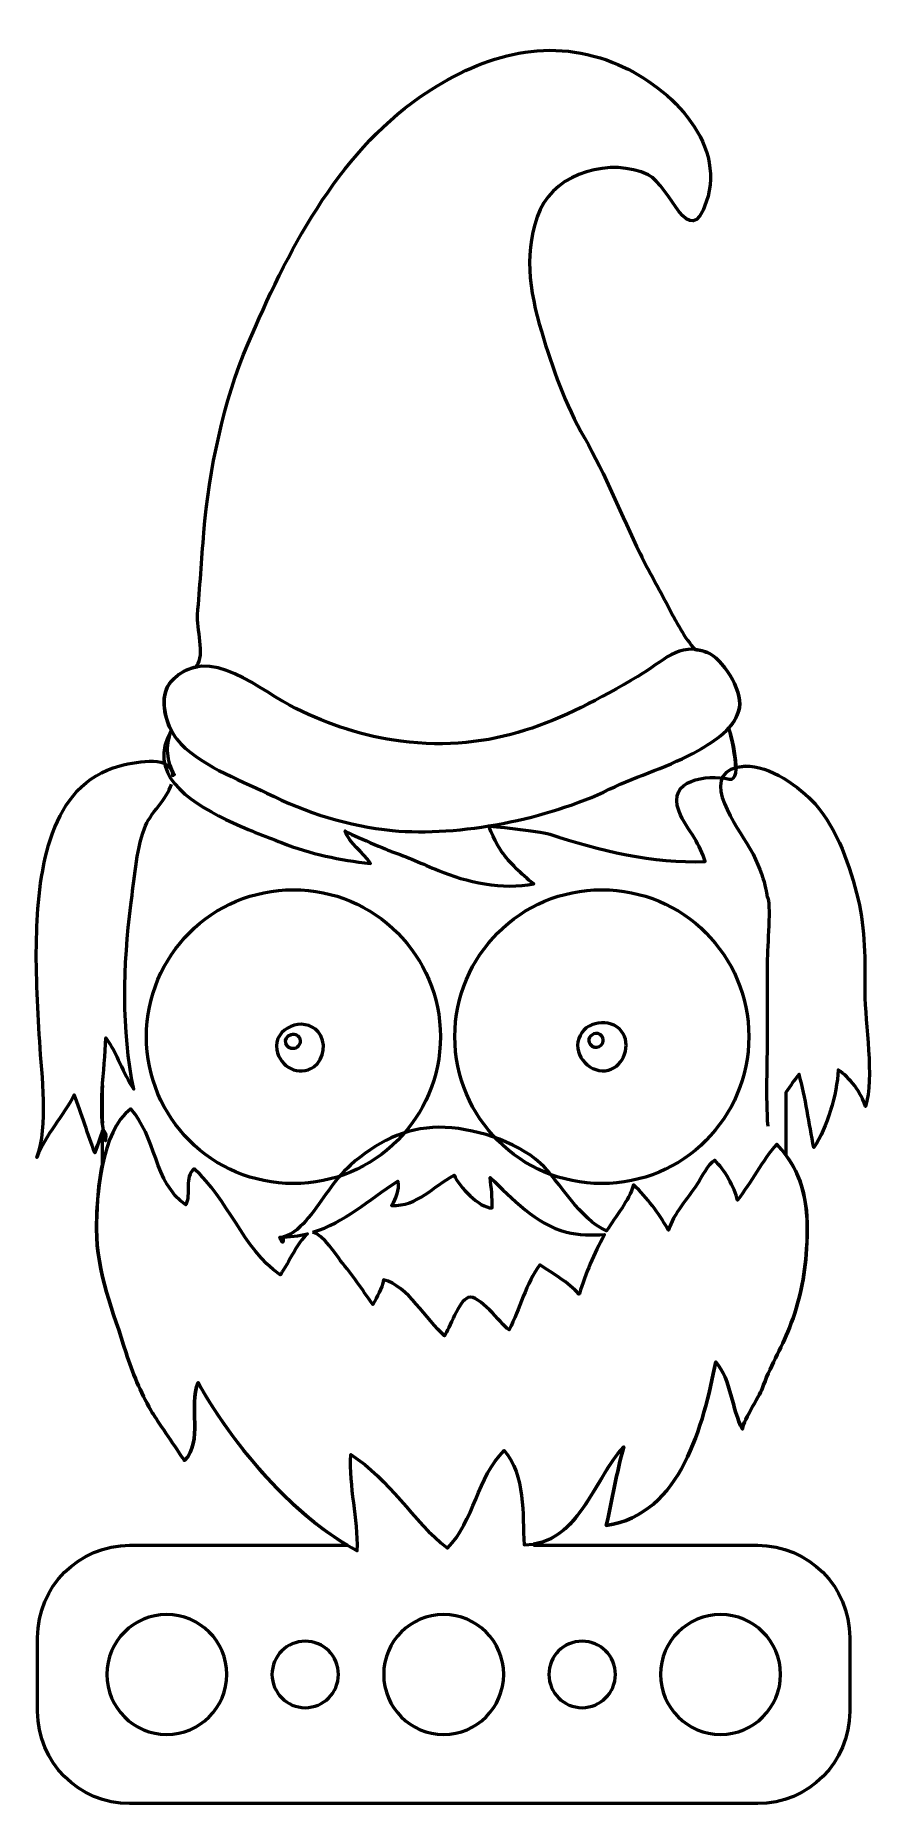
# Model space of a CAD drawing. Header units: centimetres. Extents: x -12.26 to -7.72, y -14.75 to -5.17.
import ezdxf

# ---------------------------------------------------------------- set-up
doc = ezdxf.new("R2010")
doc.units = ezdxf.units.CM
doc.header["$MEASUREMENT"] = 0
doc.layers.add('Layer 1', color=7, linetype='Continuous')

msp = doc.modelspace()

# ---------------------------------------------------------------- linework, layer by layer
at = {"layer": 'Layer 1', "lineweight": 53}
for points, knots in [([(-9.56211, -13.35033), (-9.56211, -13.35033), (-9.56211, -13.34382), (-9.56211, -13.34382), (-9.56211, -13.34382), (-9.307, -13.30441), (-9.22834, -12.98157), (-9.07453, -12.81714), (-9.07453, -12.81714), (-9.11362, -12.95784), (-9.13538, -13.10185), (-9.16858, -13.24315), (-9.16858, -13.24315), (-8.76119, -13.18352), (-8.64352, -12.69394), (-8.57554, -12.35727), (-8.57554, -12.35727), (-8.49095, -12.4545), (-8.48906, -12.61399), (-8.4311, -12.72151), (-8.4311, -12.72151), (-8.44074, -12.70101), (-8.33622, -12.53678), (-8.32465, -12.50328), (-8.32465, -12.50328), (-8.28504, -12.38883), (-8.22052, -12.28514), (-8.17644, -12.17255), (-8.17644, -12.17255), (-8.12078, -12.03034), (-8.09332, -11.89708), (-8.0835, -11.74477), (-8.0835, -11.74477), (-8.07089, -11.54953), (-8.0869, -11.38381), (-8.19551, -11.23578), (-8.19551, -11.23578), (-8.19551, -11.23578), (-8.19551, -10.89757), (-8.19551, -10.89757), (-8.19551, -10.89757), (-8.17312, -10.86238), (-8.14924, -10.82854), (-8.12422, -10.7977), (-8.12422, -10.7977), (-8.0872, -10.92787), (-8.07192, -11.06491), (-8.04384, -11.19529), (-8.04384, -11.19529), (-7.97177, -11.0835), (-7.91927, -10.9088), (-7.91216, -10.77402), (-7.91216, -10.77402), (-7.84871, -10.81678), (-7.78711, -10.898), (-7.76484, -10.97311), (-7.76484, -10.97311), (-7.71503, -10.81628), (-7.76799, -10.5266), (-7.76799, -10.3523), (-7.76799, -10.3523), (-7.76799, -10.18534), (-7.76435, -10.01281), (-7.80437, -9.85108), (-7.80437, -9.85108), (-7.84902, -9.67087), (-7.91455, -9.47386), (-8.03795, -9.33355), (-8.03795, -9.33355), (-8.1159, -9.24489), (-8.29, -9.12014), (-8.41403, -9.12889), (-8.41403, -9.12889), (-8.43544, -9.1304), (-8.45387, -9.13354), (-8.46965, -9.1381), (-8.46965, -9.1381), (-8.46951, -9.0771), (-8.48984, -8.98381), (-8.50619, -8.92248), (-8.50619, -8.92248), (-8.47673, -8.89006), (-8.45467, -8.85324), (-8.44754, -8.81171), (-8.44754, -8.81171), (-8.43035, -8.7116), (-8.54195, -8.54464), (-8.62073, -8.51347), (-8.62073, -8.51347), (-8.64423, -8.50417), (-8.66614, -8.49883), (-8.68688, -8.4967), (-8.68688, -8.4967), (-8.74554, -8.43609), (-8.79406, -8.33941), (-8.8316, -8.26721), (-8.8316, -8.26721), (-8.88206, -8.17018), (-8.93725, -8.07486), (-8.98541, -7.97715), (-8.98541, -7.97715), (-9.08742, -7.77021), (-9.1717, -7.55122), (-9.28684, -7.35042), (-9.28684, -7.35042), (-9.39158, -7.16773), (-9.46016, -6.97225), (-9.52024, -6.77249), (-9.52024, -6.77249), (-9.58553, -6.55532), (-9.62048, -6.32812), (-9.52607, -6.11225), (-9.52607, -6.11225), (-9.43936, -5.91409), (-9.1423, -5.82795), (-8.94104, -5.92535), (-8.94104, -5.92535), (-8.81772, -5.98501), (-8.72137, -6.34942), (-8.62677, -6.07063), (-8.62677, -6.07063), (-8.5143, -5.73913), (-8.84276, -5.42986), (-9.13323, -5.31529), (-9.13323, -5.31529), (-9.50439, -5.16891), (-9.85838, -5.28328), (-10.17624, -5.50226), (-10.17624, -5.50226), (-10.63086, -5.81545), (-10.90284, -6.35477), (-11.10877, -6.83887), (-11.10877, -6.83887), (-11.24357, -7.15588), (-11.31981, -7.52191), (-11.34868, -7.86322), (-11.34868, -7.86322), (-11.36121, -8.01146), (-11.37, -8.16127), (-11.38312, -8.30834), (-11.38312, -8.30834), (-11.38935, -8.37799), (-11.3395, -8.5276), (-11.38782, -8.58505), (-11.38782, -8.58505), (-11.38782, -8.58505), (-11.38552, -8.59003), (-11.38552, -8.59003), (-11.38552, -8.59003), (-11.43439, -8.59795), (-11.48102, -8.6217), (-11.52342, -8.66805), (-11.52342, -8.66805), (-11.58672, -8.73725), (-11.56782, -8.85338), (-11.52465, -8.9358), (-11.52465, -8.9358), (-11.55883, -9.02166), (-11.54748, -9.10258), (-11.50862, -9.17476), (-11.50862, -9.17476), (-11.51187, -9.17608), (-11.51511, -9.17741), (-11.51833, -9.17878), (-11.51833, -9.17878), (-11.52408, -9.07099), (-11.69446, -9.09914), (-11.80452, -9.12733), (-11.80452, -9.12733), (-12.1862, -9.22512), (-12.24273, -9.7001), (-12.25443, -10.02811), (-12.25443, -10.02811), (-12.26146, -10.22572), (-12.24937, -10.42329), (-12.23811, -10.62054), (-12.23811, -10.62054), (-12.22752, -10.80535), (-12.18765, -11.07902), (-12.25392, -11.24959), (-12.25392, -11.24959), (-12.20519, -11.12416), (-12.11124, -11.02707), (-12.05063, -10.90919), (-12.05063, -10.90919), (-12.01176, -11.01055), (-11.9757, -11.13047), (-11.93913, -11.22418), (-11.93913, -11.22418), (-11.92539, -11.18649), (-11.90925, -11.14118), (-11.89792, -11.10853), (-11.89792, -11.10853), (-11.89792, -11.10853), (-11.89792, -11.28727), (-11.89792, -11.28727), (-11.89792, -11.28727), (-11.92435, -11.41381), (-11.93007, -11.54818), (-11.93012, -11.63775), (-11.93012, -11.63775), (-11.93022, -11.87395), (-11.83821, -12.08628), (-11.77023, -12.30728), (-11.77023, -12.30728), (-11.7369, -12.4156), (-11.69178, -12.51967), (-11.63623, -12.6184), (-11.63623, -12.6184), (-11.63246, -12.62511), (-11.61819, -12.647), (-11.59918, -12.67574), (-11.59918, -12.67574), (-11.54556, -12.75673), (-11.45407, -12.89177), (-11.45358, -12.89127), (-11.45358, -12.89127), (-11.35077, -12.78634), (-11.43273, -12.59811), (-11.38012, -12.46768), (-11.38012, -12.46768), (-11.20913, -12.77995), (-10.89391, -13.16176), (-10.57091, -13.35033), (-10.57091, -13.35033), (-10.57091, -13.35033), (-11.7496, -13.35033), (-11.7496, -13.35033), (-11.7496, -13.35033), (-12.02574, -13.35033), (-12.2496, -13.57419), (-12.2496, -13.85033), (-12.2496, -13.85033), (-12.2496, -13.85033), (-12.2496, -14.25033), (-12.2496, -14.25033), (-12.2496, -14.25033), (-12.2496, -14.52647), (-12.02574, -14.75033), (-11.7496, -14.75033), (-11.7496, -14.75033), (-11.7496, -14.75033), (-8.3496, -14.75033), (-8.3496, -14.75033), (-8.3496, -14.75033), (-8.07346, -14.75033), (-7.8496, -14.52647), (-7.8496, -14.25033), (-7.8496, -14.25033), (-7.8496, -14.25033), (-7.8496, -13.85033), (-7.8496, -13.85033), (-7.8496, -13.85033), (-7.8496, -13.57419), (-8.07346, -13.35033), (-8.3496, -13.35033), (-8.3496, -13.35033), (-8.3496, -13.35033), (-9.56211, -13.35033), (-9.56211, -13.35033)], [0, 0, 0, 0, 0.0151515, 0.0151515, 0.0151515, 0.0151515, 0.030303, 0.030303, 0.030303, 0.030303, 0.0454545, 0.0454545, 0.0454545, 0.0454545, 0.0606061, 0.0606061, 0.0606061, 0.0606061, 0.0757576, 0.0757576, 0.0757576, 0.0757576, 0.0909091, 0.0909091, 0.0909091, 0.0909091, 0.1060606, 0.1060606, 0.1060606, 0.1060606, 0.1212121, 0.1212121, 0.1212121, 0.1212121, 0.1363636, 0.1363636, 0.1363636, 0.1363636, 0.1515152, 0.1515152, 0.1515152, 0.1515152, 0.1666667, 0.1666667, 0.1666667, 0.1666667, 0.1818182, 0.1818182, 0.1818182, 0.1818182, 0.1969697, 0.1969697, 0.1969697, 0.1969697, 0.2121212, 0.2121212, 0.2121212, 0.2121212, 0.2272727, 0.2272727, 0.2272727, 0.2272727, 0.2424242, 0.2424242, 0.2424242, 0.2424242, 0.2575758, 0.2575758, 0.2575758, 0.2575758, 0.2727273, 0.2727273, 0.2727273, 0.2727273, 0.2878788, 0.2878788, 0.2878788, 0.2878788, 0.3030303, 0.3030303, 0.3030303, 0.3030303, 0.3181818, 0.3181818, 0.3181818, 0.3181818, 0.3333333, 0.3333333, 0.3333333, 0.3333333, 0.3484848, 0.3484848, 0.3484848, 0.3484848, 0.3636364, 0.3636364, 0.3636364, 0.3636364, 0.3787879, 0.3787879, 0.3787879, 0.3787879, 0.3939394, 0.3939394, 0.3939394, 0.3939394, 0.4090909, 0.4090909, 0.4090909, 0.4090909, 0.4242424, 0.4242424, 0.4242424, 0.4242424, 0.4393939, 0.4393939, 0.4393939, 0.4393939, 0.4545455, 0.4545455, 0.4545455, 0.4545455, 0.469697, 0.469697, 0.469697, 0.469697, 0.4848485, 0.4848485, 0.4848485, 0.4848485, 0.5, 0.5, 0.5, 0.5, 0.5151515, 0.5151515, 0.5151515, 0.5151515, 0.530303, 0.530303, 0.530303, 0.530303, 0.5454545, 0.5454545, 0.5454545, 0.5454545, 0.5606061, 0.5606061, 0.5606061, 0.5606061, 0.5757576, 0.5757576, 0.5757576, 0.5757576, 0.5909091, 0.5909091, 0.5909091, 0.5909091, 0.6060606, 0.6060606, 0.6060606, 0.6060606, 0.6212121, 0.6212121, 0.6212121, 0.6212121, 0.6363636, 0.6363636, 0.6363636, 0.6363636, 0.6515152, 0.6515152, 0.6515152, 0.6515152, 0.6666667, 0.6666667, 0.6666667, 0.6666667, 0.6818182, 0.6818182, 0.6818182, 0.6818182, 0.6969697, 0.6969697, 0.6969697, 0.6969697, 0.7121212, 0.7121212, 0.7121212, 0.7121212, 0.7272727, 0.7272727, 0.7272727, 0.7272727, 0.7424242, 0.7424242, 0.7424242, 0.7424242, 0.7575758, 0.7575758, 0.7575758, 0.7575758, 0.7727273, 0.7727273, 0.7727273, 0.7727273, 0.7878788, 0.7878788, 0.7878788, 0.7878788, 0.8030303, 0.8030303, 0.8030303, 0.8030303, 0.8181818, 0.8181818, 0.8181818, 0.8181818, 0.8333333, 0.8333333, 0.8333333, 0.8333333, 0.8484848, 0.8484848, 0.8484848, 0.8484848, 0.8636364, 0.8636364, 0.8636364, 0.8636364, 0.8787879, 0.8787879, 0.8787879, 0.8787879, 0.8939394, 0.8939394, 0.8939394, 0.8939394, 0.9090909, 0.9090909, 0.9090909, 0.9090909, 0.9242424, 0.9242424, 0.9242424, 0.9242424, 0.9393939, 0.9393939, 0.9393939, 0.9393939, 0.9545455, 0.9545455, 0.9545455, 0.9545455, 0.969697, 0.969697, 0.969697, 0.969697, 1, 1, 1, 1]), ([(-8.54588, -9.19215), (-8.54588, -9.19215), (-8.54126, -9.19262), (-8.54126, -9.19262), (-8.54126, -9.19262), (-8.54126, -9.19262), (-8.54192, -9.1941), (-8.54192, -9.1941), (-8.54192, -9.1941), (-8.54192, -9.1941), (-8.54588, -9.19215), (-8.54588, -9.19215)], [0, 0, 0, 0, 0.25, 0.25, 0.25, 0.25, 0.5, 0.5, 0.5, 0.5, 1, 1, 1, 1]), ([(-11.89792, -11.0635), (-11.90485, -10.99736), (-11.90274, -10.92809), (-11.89792, -10.85845), (-11.89792, -10.85845), (-11.89792, -10.85845), (-11.89792, -11.0635), (-11.89792, -11.0635)], [0, 0, 0, 0, 0.3333333, 0.3333333, 0.3333333, 0.3333333, 1, 1, 1, 1]), ([(-11.8746, -14.05033), (-11.8746, -13.87084), (-11.72909, -13.72533), (-11.5496, -13.72533), (-11.5496, -13.72533), (-11.37011, -13.72533), (-11.2246, -13.87084), (-11.2246, -14.05033), (-11.2246, -14.05033), (-11.2246, -14.22982), (-11.37011, -14.37533), (-11.5496, -14.37533), (-11.5496, -14.37533), (-11.72909, -14.37533), (-11.8746, -14.22982), (-11.8746, -14.05033)], [0, 0, 0, 0, 0.2, 0.2, 0.2, 0.2, 0.4, 0.4, 0.4, 0.4, 0.6, 0.6, 0.6, 0.6, 1, 1, 1, 1]), ([(-10.3746, -14.05033), (-10.3746, -13.87084), (-10.22909, -13.72533), (-10.0496, -13.72533), (-10.0496, -13.72533), (-9.87011, -13.72533), (-9.7246, -13.87084), (-9.7246, -14.05033), (-9.7246, -14.05033), (-9.7246, -14.22982), (-9.87011, -14.37533), (-10.0496, -14.37533), (-10.0496, -14.37533), (-10.22909, -14.37533), (-10.3746, -14.22982), (-10.3746, -14.05033)], [0, 0, 0, 0, 0.2, 0.2, 0.2, 0.2, 0.4, 0.4, 0.4, 0.4, 0.6, 0.6, 0.6, 0.6, 1, 1, 1, 1]), ([(-8.8746, -14.05033), (-8.8746, -13.87084), (-8.72909, -13.72533), (-8.5496, -13.72533), (-8.5496, -13.72533), (-8.37011, -13.72533), (-8.2246, -13.87084), (-8.2246, -14.05033), (-8.2246, -14.05033), (-8.2246, -14.22982), (-8.37011, -14.37533), (-8.5496, -14.37533), (-8.5496, -14.37533), (-8.72909, -14.37533), (-8.8746, -14.22982), (-8.8746, -14.05033)], [0, 0, 0, 0, 0.2, 0.2, 0.2, 0.2, 0.4, 0.4, 0.4, 0.4, 0.6, 0.6, 0.6, 0.6, 1, 1, 1, 1]), ([(-10.9796, -14.05033), (-10.9796, -13.95092), (-10.89901, -13.87033), (-10.7996, -13.87033), (-10.7996, -13.87033), (-10.70019, -13.87033), (-10.6196, -13.95092), (-10.6196, -14.05033), (-10.6196, -14.05033), (-10.6196, -14.14974), (-10.70019, -14.23033), (-10.7996, -14.23033), (-10.7996, -14.23033), (-10.89901, -14.23033), (-10.9796, -14.14974), (-10.9796, -14.05033)], [0, 0, 0, 0, 0.2, 0.2, 0.2, 0.2, 0.4, 0.4, 0.4, 0.4, 0.6, 0.6, 0.6, 0.6, 1, 1, 1, 1]), ([(-9.4796, -14.05033), (-9.4796, -13.95092), (-9.39901, -13.87033), (-9.2996, -13.87033), (-9.2996, -13.87033), (-9.20019, -13.87033), (-9.1196, -13.95092), (-9.1196, -14.05033), (-9.1196, -14.05033), (-9.1196, -14.14974), (-9.20019, -14.23033), (-9.2996, -14.23033), (-9.2996, -14.23033), (-9.39901, -14.23033), (-9.4796, -14.14974), (-9.4796, -14.05033)], [0, 0, 0, 0, 0.2, 0.2, 0.2, 0.2, 0.4, 0.4, 0.4, 0.4, 0.6, 0.6, 0.6, 0.6, 1, 1, 1, 1])]:
    msp.add_open_spline(points, degree=3, knots=knots, dxfattribs=at)
at = {"layer": 'Layer 1', "color": 5, "lineweight": 53}
for points, knots in [([(-8.44754, -8.81171), (-8.46593, -8.91882), (-8.58365, -8.99462), (-8.67129, -9.04422), (-8.67129, -9.04422), (-8.82118, -9.12903), (-8.99621, -9.17896), (-9.15219, -9.25425), (-9.15219, -9.25425), (-9.48545, -9.4152), (-9.96299, -9.51111), (-10.32783, -9.4773), (-10.32783, -9.4773), (-10.5642, -9.45539), (-10.79662, -9.3794), (-11.00836, -9.2747), (-11.00836, -9.2747), (-11.15693, -9.20126), (-11.38873, -9.11706), (-11.49448, -8.9829), (-11.49448, -8.9829), (-11.55613, -8.90471), (-11.60013, -8.75192), (-11.52342, -8.66805), (-11.52342, -8.66805), (-11.32424, -8.45034), (-11.0321, -8.72991), (-10.85023, -8.81711), (-10.85023, -8.81711), (-10.66703, -8.90494), (-10.48294, -8.96823), (-10.28181, -8.99373), (-10.28181, -8.99373), (-9.78065, -9.05722), (-9.41618, -8.88961), (-8.9975, -8.64255), (-8.9975, -8.64255), (-8.86183, -8.5625), (-8.77594, -8.45202), (-8.62073, -8.51347), (-8.62073, -8.51347), (-8.54195, -8.54464), (-8.43035, -8.7116), (-8.44754, -8.81171)], [0, 0, 0, 0, 0.0833333, 0.0833333, 0.0833333, 0.0833333, 0.1666667, 0.1666667, 0.1666667, 0.1666667, 0.25, 0.25, 0.25, 0.25, 0.3333333, 0.3333333, 0.3333333, 0.3333333, 0.4166667, 0.4166667, 0.4166667, 0.4166667, 0.5, 0.5, 0.5, 0.5, 0.5833333, 0.5833333, 0.5833333, 0.5833333, 0.6666667, 0.6666667, 0.6666667, 0.6666667, 0.75, 0.75, 0.75, 0.75, 0.8333333, 0.8333333, 0.8333333, 0.8333333, 1, 1, 1, 1]), ([(-11.52465, -8.9358), (-11.6609, -9.16408), (-11.43975, -9.31412), (-11.22964, -9.41757), (-11.22964, -9.41757), (-11.12345, -9.46986), (-11.011, -9.50987), (-10.92863, -9.54259), (-10.92863, -9.54259), (-10.76608, -9.60723), (-10.61414, -9.63593), (-10.44632, -9.65633), (-10.44632, -9.65633), (-10.48583, -9.59104), (-10.56125, -9.54847), (-10.58405, -9.47978), (-10.58405, -9.47978), (-10.58201, -9.486), (-10.35892, -9.58182), (-10.33432, -9.59035), (-10.33432, -9.59035), (-10.24724, -9.62051), (-10.16314, -9.65835), (-10.07826, -9.69407), (-10.07826, -9.69407), (-9.93014, -9.75638), (-9.72637, -9.80138), (-9.56192, -9.76638), (-9.56192, -9.76638), (-9.63183, -9.71202), (-9.68945, -9.6555), (-9.73691, -9.59056), (-9.73691, -9.59056), (-9.76402, -9.55344), (-9.80737, -9.45285), (-9.80737, -9.45285), (-9.80737, -9.45285), (-9.80737, -9.45285), (-9.53333, -9.47817), (-9.47535, -9.49743), (-9.47535, -9.49743), (-9.20868, -9.58607), (-8.91397, -9.656), (-8.63306, -9.64539), (-8.63306, -9.64539), (-8.64672, -9.60162), (-8.66744, -9.55807), (-8.69129, -9.51865), (-8.69129, -9.51865), (-8.71967, -9.47168), (-8.75491, -9.42543), (-8.77472, -9.37387), (-8.77472, -9.37387), (-8.84213, -9.19856), (-8.62466, -9.17321), (-8.50223, -9.19858), (-8.50223, -9.19858), (-8.42226, -9.21517), (-8.49422, -8.94505), (-8.50619, -8.92248)], [0, 0, 0, 0, 0.0625, 0.0625, 0.0625, 0.0625, 0.125, 0.125, 0.125, 0.125, 0.1875, 0.1875, 0.1875, 0.1875, 0.25, 0.25, 0.25, 0.25, 0.3125, 0.3125, 0.3125, 0.3125, 0.375, 0.375, 0.375, 0.375, 0.4375, 0.4375, 0.4375, 0.4375, 0.5, 0.5, 0.5, 0.5, 0.5625, 0.5625, 0.5625, 0.5625, 0.625, 0.625, 0.625, 0.625, 0.6875, 0.6875, 0.6875, 0.6875, 0.75, 0.75, 0.75, 0.75, 0.8125, 0.8125, 0.8125, 0.8125, 0.875, 0.875, 0.875, 0.875, 1, 1, 1, 1]), ([(-8.41403, -9.12888), (-8.68238, -9.14787), (-8.48466, -9.42174), (-8.40909, -9.54405), (-8.40909, -9.54405), (-8.30276, -9.71613), (-8.29982, -9.83979), (-8.29715, -9.83523), (-8.29715, -9.83523), (-8.27432, -9.86915), (-8.29715, -10.10319), (-8.29715, -10.1936), (-8.29715, -10.1936), (-8.29715, -10.1936), (-8.29715, -10.58928), (-8.29715, -10.58928), (-8.29715, -10.58928), (-8.29715, -10.75158), (-8.30571, -10.91761), (-8.29445, -11.07892)], [0, 0, 0, 0, 0.1666667, 0.1666667, 0.1666667, 0.1666667, 0.3333333, 0.3333333, 0.3333333, 0.3333333, 0.5, 0.5, 0.5, 0.5, 0.6666667, 0.6666667, 0.6666667, 0.6666667, 1, 1, 1, 1]), ([(-11.93913, -11.22418), (-11.92435, -11.18364), (-11.90681, -11.1343), (-11.89544, -11.10136), (-11.89544, -11.10136), (-11.88079, -11.11107), (-11.87637, -11.12559), (-11.88226, -11.14491), (-11.88226, -11.14491), (-11.88226, -11.14491), (-11.88226, -11.15814), (-11.88226, -11.15814), (-11.88226, -11.15814), (-11.92676, -10.98217), (-11.88417, -10.78063), (-11.87963, -10.60169), (-11.87963, -10.60169), (-11.81945, -10.68096), (-11.78718, -10.79479), (-11.72814, -10.87945), (-11.72814, -10.87945), (-11.79601, -10.56089), (-11.78555, -10.20231), (-11.74387, -9.88089), (-11.74387, -9.88089), (-11.72651, -9.74717), (-11.71628, -9.5948), (-11.67093, -9.46716), (-11.67093, -9.46716), (-11.64039, -9.38117), (-11.54681, -9.30828), (-11.52446, -9.22636)], [0, 0, 0, 0, 0.1111111, 0.1111111, 0.1111111, 0.1111111, 0.2222222, 0.2222222, 0.2222222, 0.2222222, 0.3333333, 0.3333333, 0.3333333, 0.3333333, 0.4444444, 0.4444444, 0.4444444, 0.4444444, 0.5555556, 0.5555556, 0.5555556, 0.5555556, 0.6666667, 0.6666667, 0.6666667, 0.6666667, 0.7777778, 0.7777778, 0.7777778, 0.7777778, 1, 1, 1, 1]), ([(-10.06733, -10.59448), (-10.06733, -10.15474), (-10.4238, -9.79827), (-10.86354, -9.79827), (-10.86354, -9.79827), (-11.30328, -9.79827), (-11.6598, -10.15474), (-11.6598, -10.59448), (-11.6598, -10.59448), (-11.6598, -11.03422), (-11.30328, -11.3907), (-10.86354, -11.3907), (-10.86354, -11.3907), (-10.4238, -11.3907), (-10.06733, -11.03422), (-10.06733, -10.59448)], [0, 0, 0, 0, 0.2, 0.2, 0.2, 0.2, 0.4, 0.4, 0.4, 0.4, 0.6, 0.6, 0.6, 0.6, 1, 1, 1, 1]), ([(-8.39643, -10.59448), (-8.39643, -10.15474), (-8.75291, -9.79827), (-9.19265, -9.79827), (-9.19265, -9.79827), (-9.6324, -9.79827), (-9.98889, -10.15474), (-9.98889, -10.59448), (-9.98889, -10.59448), (-9.98889, -11.03422), (-9.6324, -11.3907), (-9.19265, -11.3907), (-9.19265, -11.3907), (-8.75291, -11.3907), (-8.39643, -11.03422), (-8.39643, -10.59448)], [0, 0, 0, 0, 0.2, 0.2, 0.2, 0.2, 0.4, 0.4, 0.4, 0.4, 0.6, 0.6, 0.6, 0.6, 1, 1, 1, 1]), ([(-10.75337, -10.75734), (-10.83233, -10.81394), (-10.938, -10.75809), (-10.95368, -10.66572), (-10.95368, -10.66572), (-10.97402, -10.54599), (-10.80635, -10.47957), (-10.72941, -10.56888), (-10.72941, -10.56888), (-10.68303, -10.62275), (-10.69512, -10.71558), (-10.75337, -10.75734)], [0, 0, 0, 0, 0.25, 0.25, 0.25, 0.25, 0.5, 0.5, 0.5, 0.5, 1, 1, 1, 1]), ([(-9.06926, -10.68855), (-9.08315, -10.72976), (-9.11437, -10.76513), (-9.15671, -10.77637), (-9.15671, -10.77637), (-9.24911, -10.80093), (-9.35244, -10.69949), (-9.31686, -10.60509), (-9.31686, -10.60509), (-9.288, -10.50835), (-9.14432, -10.49022), (-9.08564, -10.56573), (-9.08564, -10.56573), (-9.05879, -10.60032), (-9.05538, -10.64736), (-9.06926, -10.68855)], [0, 0, 0, 0, 0.2, 0.2, 0.2, 0.2, 0.4, 0.4, 0.4, 0.4, 0.6, 0.6, 0.6, 0.6, 1, 1, 1, 1]), ([(-10.82899, -10.60749), (-10.8339, -10.58974), (-10.85227, -10.57632), (-10.87656, -10.58298), (-10.87656, -10.58298), (-10.9256, -10.59645), (-10.9088, -10.66861), (-10.85783, -10.65879), (-10.85783, -10.65879), (-10.83465, -10.65429), (-10.82339, -10.62771), (-10.82899, -10.60749)], [0, 0, 0, 0, 0.25, 0.25, 0.25, 0.25, 0.5, 0.5, 0.5, 0.5, 1, 1, 1, 1]), ([(-9.24759, -10.58553), (-9.23456, -10.57575), (-9.21604, -10.57288), (-9.20211, -10.58217), (-9.20211, -10.58217), (-9.18292, -10.59495), (-9.18036, -10.624), (-9.1961, -10.64056), (-9.1961, -10.64056), (-9.20827, -10.65336), (-9.22966, -10.65612), (-9.24467, -10.64683), (-9.24467, -10.64683), (-9.25467, -10.64064), (-9.26113, -10.62953), (-9.26258, -10.61796), (-9.26258, -10.61796), (-9.2642, -10.60469), (-9.25818, -10.5935), (-9.24759, -10.58553)], [0, 0, 0, 0, 0.1666667, 0.1666667, 0.1666667, 0.1666667, 0.3333333, 0.3333333, 0.3333333, 0.3333333, 0.5, 0.5, 0.5, 0.5, 0.6666667, 0.6666667, 0.6666667, 0.6666667, 1, 1, 1, 1]), ([(-11.59918, -12.67574), (-11.61819, -12.647), (-11.63246, -12.62511), (-11.63623, -12.6184), (-11.63623, -12.6184), (-11.69178, -12.51967), (-11.7369, -12.4156), (-11.77023, -12.30728), (-11.77023, -12.30728), (-11.83821, -12.08628), (-11.93022, -11.87395), (-11.93012, -11.63775), (-11.93012, -11.63775), (-11.93004, -11.45993), (-11.90761, -11.10544), (-11.74501, -10.98637), (-11.74501, -10.98637), (-11.61066, -11.12795), (-11.61774, -11.38862), (-11.44725, -11.50652), (-11.44725, -11.50652), (-11.41614, -11.44942), (-11.45704, -11.3541), (-11.40126, -11.31025), (-11.40126, -11.31025), (-11.21866, -11.47271), (-11.13877, -11.73912), (-10.93612, -11.88572), (-10.93612, -11.88572), (-10.90845, -11.85572), (-10.83836, -11.70136), (-10.78767, -11.66239), (-10.78767, -11.66239), (-10.83405, -11.6741), (-10.88368, -11.68076), (-10.93793, -11.68077), (-10.93793, -11.68077), (-10.9188, -11.72902), (-10.91687, -11.7044), (-10.91891, -11.67964), (-10.91891, -11.67964), (-10.8646, -11.66762), (-10.81745, -11.61743), (-10.78305, -11.57631), (-10.78305, -11.57631), (-10.70187, -11.47936), (-10.65045, -11.37655), (-10.55382, -11.28988), (-10.55382, -11.28988), (-10.42047, -11.17031), (-10.25849, -11.08609), (-10.0756, -11.08533), (-10.0756, -11.08533), (-9.89742, -11.08458), (-9.65672, -11.15981), (-9.52607, -11.28054), (-9.52607, -11.28054), (-9.41833, -11.38011), (-9.31236, -11.586), (-9.16678, -11.64726), (-9.16678, -11.64726), (-9.11857, -11.56774), (-9.04667, -11.48476), (-9.02037, -11.39712), (-9.02037, -11.39712), (-8.94608, -11.47173), (-8.885, -11.546), (-8.83576, -11.63937), (-8.83576, -11.63937), (-8.82224, -11.64204), (-8.83979, -11.62609), (-8.83139, -11.64368), (-8.83139, -11.64368), (-8.80671, -11.55621), (-8.72659, -11.46978), (-8.67644, -11.39418), (-8.67644, -11.39418), (-8.64915, -11.35309), (-8.62081, -11.28975), (-8.58153, -11.26393), (-8.58153, -11.26393), (-8.52872, -11.31547), (-8.47384, -11.41066), (-8.45813, -11.48092), (-8.45813, -11.48092), (-8.38299, -11.38513), (-8.32313, -11.26554), (-8.24504, -11.17639), (-8.24504, -11.17639), (-8.09174, -11.33931), (-8.06918, -11.52301), (-8.0835, -11.74477), (-8.0835, -11.74477), (-8.09332, -11.89708), (-8.12078, -12.03034), (-8.17644, -12.17255), (-8.17644, -12.17255), (-8.22052, -12.28514), (-8.28504, -12.38883), (-8.32465, -12.50328), (-8.32465, -12.50328), (-8.33622, -12.53678), (-8.44074, -12.70101), (-8.4311, -12.72151), (-8.4311, -12.72151), (-8.48906, -12.61399), (-8.49095, -12.4545), (-8.57554, -12.35727), (-8.57554, -12.35727), (-8.64352, -12.69394), (-8.76119, -13.18352), (-9.16858, -13.24315), (-9.16858, -13.24315), (-9.13538, -13.10185), (-9.11362, -12.95784), (-9.07453, -12.81714), (-9.07453, -12.81714), (-9.23839, -12.99232), (-9.31694, -13.34728), (-9.61444, -13.3478), (-9.61444, -13.3478), (-9.62248, -13.18144), (-9.60646, -12.97168), (-9.72172, -12.83668), (-9.72172, -12.83668), (-9.86869, -12.9817), (-9.88435, -13.21806), (-10.02904, -13.36696), (-10.02904, -13.36696), (-10.22265, -13.21488), (-10.33951, -12.99406), (-10.55281, -12.85841), (-10.55281, -12.85841), (-10.56191, -13.03446), (-10.51351, -13.20512), (-10.51741, -13.37977), (-10.51741, -13.37977), (-10.85871, -13.20414), (-11.19969, -12.79717), (-11.38012, -12.46768), (-11.38012, -12.46768), (-11.43273, -12.59811), (-11.35077, -12.78634), (-11.45358, -12.89127), (-11.45358, -12.89127), (-11.45407, -12.89177), (-11.54556, -12.75673), (-11.59918, -12.67574)], [0, 0, 0, 0, 0.0263158, 0.0263158, 0.0263158, 0.0263158, 0.0526316, 0.0526316, 0.0526316, 0.0526316, 0.0789474, 0.0789474, 0.0789474, 0.0789474, 0.1052632, 0.1052632, 0.1052632, 0.1052632, 0.1315789, 0.1315789, 0.1315789, 0.1315789, 0.1578947, 0.1578947, 0.1578947, 0.1578947, 0.1842105, 0.1842105, 0.1842105, 0.1842105, 0.2105263, 0.2105263, 0.2105263, 0.2105263, 0.2368421, 0.2368421, 0.2368421, 0.2368421, 0.2631579, 0.2631579, 0.2631579, 0.2631579, 0.2894737, 0.2894737, 0.2894737, 0.2894737, 0.3157895, 0.3157895, 0.3157895, 0.3157895, 0.3421053, 0.3421053, 0.3421053, 0.3421053, 0.3684211, 0.3684211, 0.3684211, 0.3684211, 0.3947368, 0.3947368, 0.3947368, 0.3947368, 0.4210526, 0.4210526, 0.4210526, 0.4210526, 0.4473684, 0.4473684, 0.4473684, 0.4473684, 0.4736842, 0.4736842, 0.4736842, 0.4736842, 0.5, 0.5, 0.5, 0.5, 0.5263158, 0.5263158, 0.5263158, 0.5263158, 0.5526316, 0.5526316, 0.5526316, 0.5526316, 0.5789474, 0.5789474, 0.5789474, 0.5789474, 0.6052632, 0.6052632, 0.6052632, 0.6052632, 0.6315789, 0.6315789, 0.6315789, 0.6315789, 0.6578947, 0.6578947, 0.6578947, 0.6578947, 0.6842105, 0.6842105, 0.6842105, 0.6842105, 0.7105263, 0.7105263, 0.7105263, 0.7105263, 0.7368421, 0.7368421, 0.7368421, 0.7368421, 0.7631579, 0.7631579, 0.7631579, 0.7631579, 0.7894737, 0.7894737, 0.7894737, 0.7894737, 0.8157895, 0.8157895, 0.8157895, 0.8157895, 0.8421053, 0.8421053, 0.8421053, 0.8421053, 0.8684211, 0.8684211, 0.8684211, 0.8684211, 0.8947368, 0.8947368, 0.8947368, 0.8947368, 0.9210526, 0.9210526, 0.9210526, 0.9210526, 0.9473684, 0.9473684, 0.9473684, 0.9473684, 1, 1, 1, 1]), ([(-10.75794, -11.65408), (-10.70332, -11.66435), (-10.62945, -11.78328), (-10.6079, -11.8088), (-10.6079, -11.8088), (-10.54425, -11.88424), (-10.49113, -11.9662), (-10.43279, -12.04546), (-10.43279, -12.04546), (-10.41078, -12.0016), (-10.38567, -11.96161), (-10.37496, -11.91276), (-10.37496, -11.91276), (-10.24415, -11.94184), (-10.14361, -12.1303), (-10.0449, -12.21529), (-10.0449, -12.21529), (-10.02046, -12.1783), (-9.96726, -12.02497), (-9.91665, -12.00791), (-9.91665, -12.00791), (-9.85776, -11.98807), (-9.74213, -12.14935), (-9.69563, -12.18264), (-9.69563, -12.18264), (-9.63656, -12.07368), (-9.60369, -11.92663), (-9.52832, -11.83101), (-9.52832, -11.83101), (-9.45657, -11.87982), (-9.37458, -11.92404), (-9.3167, -11.98949), (-9.3167, -11.98949), (-9.31606, -11.98883), (-9.31534, -11.9883), (-9.31451, -11.98785), (-9.31451, -11.98785), (-9.28121, -11.87726), (-9.23501, -11.77045), (-9.17948, -11.66921), (-9.17948, -11.66921), (-9.17948, -11.66921), (-9.17804, -11.6666), (-9.17804, -11.6666), (-9.17804, -11.6666), (-9.2468, -11.67136), (-9.31802, -11.67052), (-9.38384, -11.65386), (-9.38384, -11.65386), (-9.55457, -11.61064), (-9.67485, -11.47138), (-9.79787, -11.35837), (-9.79787, -11.35837), (-9.79202, -11.41169), (-9.78497, -11.46667), (-9.78755, -11.52258), (-9.78755, -11.52258), (-9.86034, -11.52245), (-9.96444, -11.4065), (-9.99349, -11.34547), (-9.99349, -11.34547), (-10.10514, -11.40452), (-10.191, -11.51384), (-10.33194, -11.50983), (-10.33194, -11.50983), (-10.3107, -11.46924), (-10.28885, -11.42551), (-10.29846, -11.37784), (-10.29846, -11.37784), (-10.45838, -11.48074), (-10.58677, -11.60152), (-10.75794, -11.65408)], [0, 0, 0, 0, 0.0526316, 0.0526316, 0.0526316, 0.0526316, 0.1052632, 0.1052632, 0.1052632, 0.1052632, 0.1578947, 0.1578947, 0.1578947, 0.1578947, 0.2105263, 0.2105263, 0.2105263, 0.2105263, 0.2631579, 0.2631579, 0.2631579, 0.2631579, 0.3157895, 0.3157895, 0.3157895, 0.3157895, 0.3684211, 0.3684211, 0.3684211, 0.3684211, 0.4210526, 0.4210526, 0.4210526, 0.4210526, 0.4736842, 0.4736842, 0.4736842, 0.4736842, 0.5263158, 0.5263158, 0.5263158, 0.5263158, 0.5789474, 0.5789474, 0.5789474, 0.5789474, 0.6315789, 0.6315789, 0.6315789, 0.6315789, 0.6842105, 0.6842105, 0.6842105, 0.6842105, 0.7368421, 0.7368421, 0.7368421, 0.7368421, 0.7894737, 0.7894737, 0.7894737, 0.7894737, 0.8421053, 0.8421053, 0.8421053, 0.8421053, 0.8947368, 0.8947368, 0.8947368, 0.8947368, 1, 1, 1, 1])]:
    msp.add_open_spline(points, degree=3, knots=knots, dxfattribs=at)

doc.saveas('drawing.dxf')
